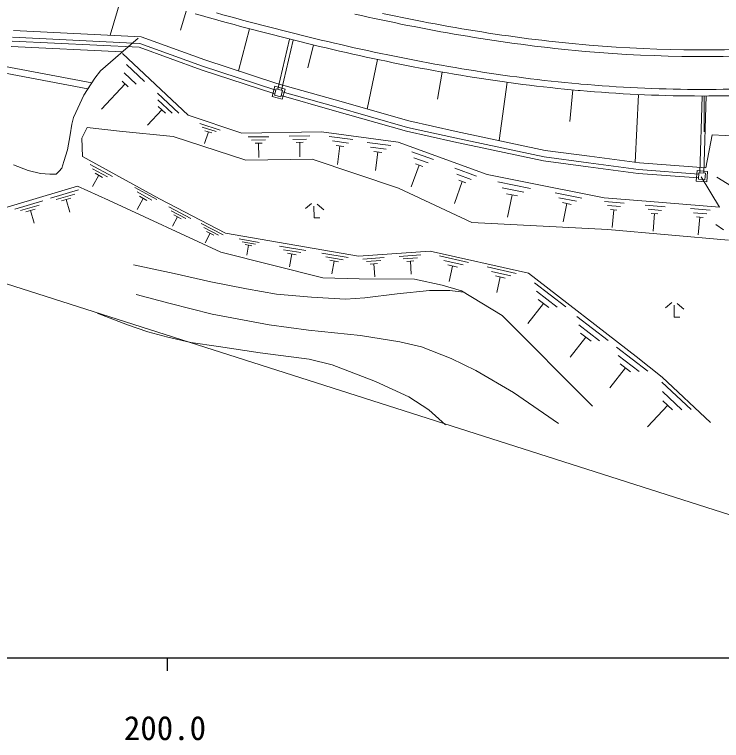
# Model space of a CAD drawing. Units: millimetres, scale not verified. Extents: x 40000 to 680000, y 20000 to 380000.
# Drawn here: x 256422 to 310094, y 198715 to 253860 of the extents above; entities that cross this region are included whole.
import ezdxf
from ezdxf.enums import TextEntityAlignment as Align

# ---------------------------------------------------------------- set-up
doc = ezdxf.new("R2010")
doc.units = ezdxf.units.MM
doc.header["$LTSCALE"] = 1000
for name, color, linetype, lineweight in [('M-BGD', 7, 'Continuous', 13), ('M-STR-HTXT', 7, 'Continuous', 13), ('M-TTL-BAND', 7, 'Continuous', 25)]:
    doc.layers.add(name, color=color, linetype=linetype, lineweight=lineweight)
doc.styles.add('ＭＳ ゴシック', font='')
doc.styles.get('ＭＳ ゴシック').set_extended_font_data('MS Gothic')

msp = doc.modelspace()

# ---------------------------------------------------------------- linework, layer by layer
at = {"layer": 'M-BGD'}
for p, q in [((264643, 255505), (263685, 252280)), ((269444, 254107), (269035, 252668)), ((270137, 253911), (270628, 253773)), ((270628, 253773), (271120, 253636)), ((271746, 253981), (272238, 253845)), ((272238, 253845), (272731, 253710)), ((272731, 253710), (273225, 253576)), ((282263, 253893), (282761, 253780)), ((282761, 253780), (283260, 253670)), ((283260, 253670), (283759, 253560)), ((284363, 253942), (284861, 253836)), ((284861, 253836), (285360, 253732)), ((285360, 253732), (285860, 253629)), ((271120, 253636), (271613, 253499)), ((271613, 253499), (272106, 253363)), ((272106, 253363), (272600, 253228)), ((272600, 253228), (273094, 253094)), ((273225, 253576), (273719, 253443)), ((273719, 253443), (274214, 253311)), ((274214, 253311), (274709, 253180)), ((274709, 253180), (275205, 253049)), ((283759, 253560), (284258, 253453)), ((284258, 253453), (284758, 253347)), ((284758, 253347), (285259, 253242)), ((285259, 253242), (285760, 253139)), ((285760, 253139), (286261, 253038)), ((285860, 253629), (286360, 253528)), ((286360, 253528), (286860, 253428)), ((286860, 253428), (287361, 253331)), ((287361, 253331), (287863, 253235)), ((287863, 253235), (288365, 253141)), ((288365, 253141), (288867, 253048)), ((240565, 252812), (262285, 248659)), ((256352, 252634), (266043, 252166)), ((273094, 253094), (273589, 252960)), ((274264, 252780), (273416, 249581)), ((273589, 252960), (274085, 252828)), ((274085, 252828), (274581, 252696)), ((274581, 252696), (275078, 252565)), ((275078, 252565), (275576, 252436)), ((275205, 253049), (275701, 252920)), ((275701, 252920), (276199, 252791)), ((276199, 252791), (276696, 252664)), ((276696, 252664), (277195, 252538)), ((286261, 253038), (286764, 252938)), ((286764, 252938), (287266, 252840)), ((287266, 252840), (287770, 252744)), ((287770, 252744), (288274, 252649)), ((288274, 252649), (288778, 252556)), ((288867, 253048), (289371, 252958)), ((289371, 252958), (289874, 252869)), ((289874, 252869), (290378, 252782)), ((290378, 252782), (290883, 252697)), ((290883, 252697), (291388, 252614)), ((291388, 252614), (291894, 252533)), ((240444, 252326), (261994, 248205)), ((256276, 252137), (265944, 251670)), ((265801, 252076), (262944, 249577)), ((266043, 252166), (270858, 250419)), ((275576, 252436), (276074, 252307)), ((276074, 252307), (276573, 252179)), ((276573, 252179), (277073, 252053)), ((277073, 252053), (277573, 251927)), ((277195, 252538), (277694, 252412)), ((277694, 252412), (278194, 252288)), ((278194, 252288), (278694, 252165)), ((278694, 252165), (279195, 252044)), ((279195, 252044), (279697, 251923)), ((288778, 252556), (289283, 252465)), ((289283, 252465), (289788, 252376)), ((289788, 252376), (290294, 252289)), ((290294, 252289), (290801, 252204)), ((290801, 252204), (291308, 252121)), ((291308, 252121), (291816, 252040)), ((291816, 252040), (292324, 251960)), ((291894, 252533), (292400, 252455)), ((292400, 252455), (292906, 252378)), ((292906, 252378), (293414, 252303)), ((293414, 252303), (293921, 252230)), ((293921, 252230), (294429, 252160)), ((294429, 252160), (294938, 252091)), ((294938, 252091), (295447, 252025)), ((295447, 252025), (295956, 251962)), ((265884, 251373), (256231, 251839)), ((265944, 251670), (270695, 249947)), ((276405, 248188), (277297, 251996)), ((276694, 248107), (277588, 251923)), ((277573, 251927), (278074, 251803)), ((278074, 251803), (278575, 251680)), ((278575, 251680), (279078, 251558)), ((279111, 251550), (278694, 249812)), ((279078, 251558), (279581, 251437)), ((279697, 251923), (280199, 251804)), ((280199, 251804), (280702, 251686)), ((280702, 251686), (281206, 251570)), ((281206, 251570), (281710, 251454)), ((292324, 251960), (292832, 251883)), ((292832, 251883), (293342, 251808)), ((293342, 251808), (293851, 251735)), ((293851, 251735), (294362, 251664)), ((294362, 251664), (294872, 251596)), ((294872, 251596), (295384, 251529)), ((295384, 251529), (295895, 251465)), ((295895, 251465), (296408, 251403)), ((295956, 251962), (296466, 251900)), ((296466, 251900), (296977, 251841)), ((296977, 251841), (297488, 251784)), ((297488, 251784), (297999, 251729)), ((297999, 251729), (298511, 251677)), ((298511, 251677), (299023, 251628)), ((299023, 251628), (299535, 251581)), ((299535, 251581), (300048, 251536)), ((256170, 251441), (264592, 251035)), ((270597, 249663), (265884, 251373)), ((279581, 251437), (280084, 251317)), ((280084, 251317), (280589, 251199)), ((280589, 251199), (281094, 251082)), ((281094, 251082), (281600, 250967)), ((281600, 250967), (282106, 250853)), ((281710, 251454), (282215, 251341)), ((282215, 251341), (282721, 251228)), ((282721, 251228), (283228, 251117)), ((283228, 251117), (283735, 251008)), ((283735, 251008), (284243, 250900)), ((296408, 251403), (296920, 251344)), ((296920, 251344), (297433, 251287)), ((297433, 251287), (297947, 251232)), ((297947, 251232), (298461, 251180)), ((298461, 251180), (298976, 251130)), ((298976, 251130), (299491, 251083)), ((299491, 251083), (299751, 251060)), ((269593, 246223), (264623, 250908)), ((270858, 250419), (276335, 248624)), ((282106, 250853), (282614, 250740)), ((282614, 250740), (283122, 250629)), ((283122, 250629), (283630, 250519)), ((283987, 250443), (283188, 246681)), ((283630, 250519), (284140, 250411)), ((284140, 250411), (284650, 250304)), ((284243, 250900), (284751, 250794)), ((284751, 250794), (285261, 250689)), ((285261, 250689), (285770, 250586)), ((285770, 250586), (286281, 250485)), ((286281, 250485), (286792, 250385)), ((286792, 250385), (287304, 250287)), ((264912, 250066), (266288, 248769)), ((270695, 249947), (276189, 248145)), ((284650, 250304), (285161, 250199)), ((285161, 250199), (285672, 250096)), ((285672, 250096), (286185, 249994)), ((286185, 249994), (286698, 249894)), ((286698, 249894), (287211, 249796)), ((287304, 250287), (287817, 250191)), ((287817, 250191), (288331, 250097)), ((288331, 250097), (288845, 250004)), ((288845, 250004), (289359, 249913)), ((289359, 249913), (289875, 249825)), ((289875, 249825), (290391, 249738)), ((262944, 249577), (262523, 249031)), ((264750, 249435), (265667, 248570)), ((276101, 247858), (270597, 249663)), ((287211, 249796), (287726, 249699)), ((287726, 249699), (288241, 249605)), ((288241, 249605), (288757, 249512)), ((288895, 249488), (288532, 247430)), ((288757, 249512), (289274, 249421)), ((289274, 249421), (289791, 249332)), ((289791, 249332), (290309, 249245)), ((290391, 249738), (290908, 249653)), ((290908, 249653), (291426, 249570)), ((291426, 249570), (291944, 249489)), ((291944, 249489), (292463, 249411)), ((292463, 249411), (292982, 249334)), ((292982, 249334), (293503, 249260)), ((293503, 249260), (294023, 249187)), ((262523, 249031), (261695, 247739)), ((264589, 248804), (265047, 248372)), ((290309, 249245), (290828, 249159)), ((290828, 249159), (291347, 249076)), ((291347, 249076), (291868, 248995)), ((291868, 248995), (292389, 248916)), ((292389, 248916), (292910, 248839)), ((292910, 248839), (293433, 248764)), ((293834, 248709), (293219, 244279)), ((293433, 248764), (293956, 248692)), ((294023, 249187), (294545, 249117)), ((294545, 249117), (295067, 249049)), ((295067, 249049), (295590, 248984)), ((295590, 248984), (296114, 248921)), ((296114, 248921), (296638, 248860)), ((296638, 248860), (297163, 248802)), ((297163, 248802), (297688, 248746)), ((297688, 248746), (298214, 248692)), ((262285, 248659), (261994, 248205)), ((264818, 248588), (263014, 246675)), ((276188, 248405), (275970, 247636)), ((276291, 248220), (276155, 247739)), ((276188, 248405), (276957, 248188)), ((276291, 248220), (276772, 248084)), ((276335, 248624), (280765, 247372)), ((276957, 248188), (276740, 247418)), ((293956, 248692), (294480, 248622)), ((294480, 248622), (295004, 248553)), ((295004, 248553), (295529, 248488)), ((295529, 248488), (296055, 248424)), ((296055, 248424), (296581, 248363)), ((296581, 248363), (297109, 248304)), ((297109, 248304), (297636, 248248)), ((297636, 248248), (298165, 248194)), ((298165, 248194), (298694, 248143)), ((298214, 248692), (298741, 248641)), ((298741, 248641), (299267, 248593)), ((299267, 248593), (299408, 248580)), ((261695, 247739), (261065, 246426)), ((267274, 247892), (268886, 246372)), ((276740, 247418), (275970, 247636)), ((276182, 247835), (276101, 247858)), ((276636, 247603), (276155, 247739)), ((276264, 248124), (276189, 248145)), ((276772, 248084), (276636, 247603)), ((280547, 246602), (276664, 247699)), ((280629, 246891), (276745, 247988)), ((298800, 248133), (298579, 245726)), ((298694, 248143), (299222, 248095)), ((299222, 248095), (299364, 248082)), ((303788, 247785), (303549, 242626)), ((308456, 241837), (308631, 247670)), ((308755, 241815), (308931, 247671)), ((308787, 247670), (308789, 244942)), ((267304, 247386), (268379, 246373)), ((280765, 247372), (286370, 245774)), ((267604, 246627), (266506, 245462)), ((267335, 246880), (267873, 246374)), ((286173, 244999), (280547, 246602)), ((280629, 246891), (286247, 245289)), ((260896, 246034), (260766, 245524)), ((261065, 246426), (260896, 246034)), ((273690, 244854), (269593, 246223)), ((260766, 245524), (260639, 244720)), ((270483, 245590), (272045, 245068)), ((286370, 245774), (289955, 244972)), ((261942, 245282), (261537, 244480)), ((264383, 245009), (261942, 245282)), ((268471, 244600), (264383, 245009)), ((270680, 245312), (271721, 244964)), ((271137, 244948), (270843, 244068)), ((270876, 245034), (271397, 244861)), ((279723, 244940), (273690, 244854)), ((285558, 244170), (279723, 244940)), ((289785, 244190), (286173, 244999)), ((286247, 245289), (289849, 244483)), ((289955, 244972), (296708, 243540)), ((260639, 244720), (260433, 243570)), ((261537, 244480), (261592, 243079)), ((273990, 242786), (268471, 244600)), ((274160, 244558), (275727, 244581)), ((274424, 244325), (275469, 244340)), ((277279, 244611), (278846, 244633)), ((277544, 244378), (278588, 244392)), ((280315, 244600), (282104, 244364)), ((289849, 244483), (296623, 243047)), ((308909, 242204), (309380, 244713)), ((313354, 244535), (309379, 244713)), ((274689, 244092), (275211, 244099)), ((274950, 244095), (274966, 243002)), ((277808, 244144), (278331, 244152)), ((278070, 244148), (278085, 243054)), ((280573, 244256), (281765, 244099)), ((280831, 243912), (281427, 243834)), ((281129, 243873), (280943, 242469)), ((283192, 244136), (284982, 243899)), ((283450, 243792), (284643, 243634)), ((292311, 241707), (285558, 244170)), ((296572, 242751), (289785, 244190)), ((260433, 243570), (260169, 242703)), ((283708, 243448), (284305, 243369)), ((284007, 243409), (283821, 242005)), ((286587, 243437), (288221, 242842)), ((296708, 243540), (300071, 243091)), ((260169, 242703), (260001, 242201)), ((261592, 243079), (267431, 239861)), ((279012, 242876), (273990, 242786)), ((285578, 240672), (279012, 242876)), ((286729, 242980), (287818, 242583)), ((299966, 242298), (296572, 242751)), ((296623, 243047), (300005, 242595)), ((300071, 243091), (303858, 242584)), ((257466, 242007), (256332, 242450)), ((260001, 242201), (259822, 241959)), ((262174, 242469), (263850, 241545)), ((262353, 242134), (263471, 241518)), ((287143, 242423), (286540, 240770)), ((286870, 242522), (287415, 242324)), ((289861, 242181), (291494, 241586)), ((303775, 241788), (299966, 242298)), ((300005, 242595), (303806, 242087)), ((303806, 242087), (308373, 241743)), ((303858, 242584), (308909, 242204)), ((258382, 241796), (257466, 242007)), ((259100, 241722), (258382, 241796)), ((259595, 241743), (259100, 241722)), ((259822, 241959), (259595, 241743)), ((262812, 241645), (262351, 240807)), ((262533, 241799), (263092, 241491)), ((290002, 241724), (291091, 241327)), ((294708, 241225), (292311, 241707)), ((308350, 241444), (303775, 241788)), ((308242, 242004), (308182, 241206)), ((308242, 242004), (309040, 241944)), ((308380, 241843), (308343, 241344)), ((308380, 241843), (308879, 241806)), ((308879, 241806), (308841, 241307)), ((309040, 241944), (308980, 241146)), ((290416, 241167), (289813, 239514)), ((290144, 241266), (290688, 241068)), ((293104, 241144), (295584, 240645)), ((301186, 239946), (294708, 241225)), ((308980, 241146), (308182, 241206)), ((308841, 241307), (308343, 241344)), ((308556, 241532), (309954, 239217)), ((309752, 241505), (311176, 240614)), ((261199, 240818), (252932, 238353)), ((259156, 239905), (261282, 240538)), ((263558, 239761), (261199, 240818)), ((265545, 240721), (267222, 239797)), ((291136, 238056), (285578, 240672)), ((293443, 240693), (295097, 240361)), ((259573, 239802), (260990, 240225)), ((259989, 239699), (260698, 239911)), ((266183, 239896), (265722, 239059)), ((265724, 240385), (266842, 239770)), ((265904, 240050), (266463, 239742)), ((293783, 240243), (294609, 240077)), ((294196, 240160), (293855, 238465)), ((297468, 240310), (299481, 239912)), ((297744, 239941), (299086, 239676)), ((304381, 239681), (301186, 239946)), ((256446, 239070), (258572, 239704)), ((256863, 238968), (258280, 239390)), ((260343, 239805), (260630, 238844)), ((272081, 235798), (263558, 239761)), ((267431, 239861), (272434, 237239)), ((278969, 239513), (278505, 239113)), ((279387, 239457), (279896, 239012)), ((298020, 239573), (298691, 239440)), ((298355, 239506), (298080, 238112)), ((301204, 239663), (302714, 239537)), ((301432, 239352), (302438, 239268)), ((304307, 239377), (305817, 239252)), ((309954, 239217), (304381, 239681)), ((257279, 238865), (257987, 239076)), ((257633, 238971), (257920, 238010)), ((268130, 239241), (269797, 238367)), ((268326, 238940), (269438, 238357)), ((279152, 239312), (279158, 238409)), ((301659, 239041), (302162, 238999)), ((301911, 239020), (301800, 237682)), ((304535, 239066), (305541, 238983)), ((307737, 239117), (309247, 238991)), ((307965, 238806), (308971, 238722)), ((268801, 238493), (268425, 237776)), ((268523, 238639), (269078, 238347)), ((279158, 238409), (279589, 238412)), ((304762, 238755), (305266, 238714)), ((305014, 238735), (304903, 237397)), ((308192, 238495), (308695, 238453)), ((308444, 238474), (308333, 237136)), ((270604, 237991), (272271, 237117)), ((270800, 237690), (271912, 237107)), ((301458, 237535), (291136, 238056)), ((309655, 237899), (310239, 237492)), ((271274, 237243), (270899, 236526)), ((270997, 237389), (271552, 237097)), ((272434, 237239), (282542, 235513)), ((310633, 236715), (301458, 237535)), ((273474, 236809), (275005, 236547)), ((273701, 236598), (274721, 236424)), ((273927, 236388), (274438, 236301)), ((274183, 236344), (274051, 235575)), ((276551, 236267), (278534, 235928)), ((279836, 233847), (272081, 235798)), ((276845, 235997), (278167, 235771)), ((277139, 235727), (277800, 235614)), ((277470, 235671), (277301, 234686)), ((279764, 235732), (281747, 235394)), ((282542, 235513), (287990, 235894)), ((285634, 235489), (287260, 235603)), ((287990, 235894), (295436, 234224)), ((288698, 235518), (290899, 235024)), ((280058, 235462), (281380, 235237)), ((280352, 235192), (281013, 235080)), ((280683, 235136), (280515, 234151)), ((282860, 235285), (284485, 235398)), ((283145, 235092), (284229, 235167)), ((283431, 234899), (283973, 234936)), ((285920, 235296), (287004, 235372)), ((286206, 235103), (286748, 235141)), ((286477, 235122), (286545, 234144)), ((289008, 235178), (290474, 234850)), ((268546, 234182), (265443, 234853)), ((283702, 234917), (283771, 233940)), ((289317, 234839), (290050, 234675)), ((289683, 234757), (289418, 233572)), ((292317, 234686), (294518, 234193)), ((271321, 233554), (268546, 234182)), ((282587, 233792), (279836, 233847)), ((292627, 234347), (294093, 234018)), ((292936, 234008), (293669, 233844)), ((293302, 233926), (293037, 232741)), ((295436, 234224), (303623, 227891)), ((274038, 233021), (271321, 233554)), ((286781, 233745), (282587, 233792)), ((288881, 233310), (286781, 233745)), ((290347, 232868), (288881, 233310)), ((295905, 233483), (298283, 231644)), ((276304, 232628), (274038, 233021)), ((287925, 232908), (285472, 232633)), ((289460, 232888), (287925, 232908)), ((290499, 232778), (289460, 232888)), ((293454, 231008), (290347, 232868)), ((296045, 232846), (297631, 231620)), ((265645, 232594), (268235, 231912)), ((278979, 232380), (276304, 232628)), ((281559, 232237), (278979, 232380)), ((283017, 232331), (281559, 232237)), ((285472, 232633), (283017, 232331)), ((296186, 232209), (296979, 231596)), ((268235, 231912), (271431, 231099)), ((296582, 231902), (295402, 230377)), ((306315, 231975), (305851, 231575)), ((306498, 231774), (306504, 230871)), ((306734, 231919), (307243, 231474)), ((264993, 230276), (262706, 231173)), ((271431, 231099), (272908, 230827)), ((272908, 230827), (275752, 230278)), ((300293, 224106), (293454, 231008)), ((299115, 230929), (301493, 229090)), ((306504, 230871), (306936, 230874)), ((266531, 229754), (264993, 230276)), ((275752, 230278), (278749, 229886)), ((299256, 230292), (300841, 229066)), ((268065, 229342), (266531, 229754)), ((278749, 229886), (282687, 229477)), ((282687, 229477), (285671, 229003)), ((299397, 229655), (300189, 229042)), ((269811, 228956), (268065, 229342)), ((271917, 228653), (269811, 228956)), ((285671, 229003), (287316, 228622)), ((299793, 229348), (298613, 227823)), ((275064, 228162), (271917, 228653)), ((287316, 228622), (289568, 227736)), ((302120, 228602), (304498, 226763)), ((278798, 227680), (275064, 228162)), ((302261, 227965), (303846, 226739)), ((303623, 227891), (305590, 226310)), ((280541, 227258), (278798, 227680)), ((283825, 225975), (280541, 227258)), ((289568, 227736), (291452, 226813)), ((302401, 227328), (303194, 226715)), ((291452, 226813), (294297, 225159)), ((302798, 227021), (301618, 225496)), ((305590, 226310), (309254, 222880)), ((286347, 224830), (283825, 225975)), ((305569, 225930), (307794, 223847)), ((294297, 225159), (297710, 222790)), ((305607, 225228), (307091, 223840)), ((287880, 223832), (286347, 224830)), ((305646, 224526), (306388, 223832)), ((306017, 224179), (304483, 222541)), ((289150, 222692), (287880, 223832))]:
    msp.add_line(p, q, dxfattribs=at)
for radius, start, end in [(103000, 265.17143, 274.32586), (103500, 265.0298, 274.3262), (106000, 264.96085, 274.32788), (106500, 264.96085, 274.32788)]:
    msp.add_arc((308718, 354170), radius, start, end, dxfattribs=at)
at = {"layer": 'M-STR-HTXT'}
msp.add_line((321074, 212558), (202671, 250389), dxfattribs=at)
at = {"layer": 'M-TTL-BAND'}
for p, q in [((40000, 205000), (579000, 205000)), ((268000, 205000), (268000, 204000))]:
    msp.add_line(p, q, dxfattribs=at)

# ---------------------------------------------------------------- texts
at = {"layer": 'M-TTL-BAND', "style": 'ＭＳ ゴシック'}
msp.add_text('200.0', height=1833, dxfattribs=at).set_placement((267844, 198195), align=Align.BOTTOM_CENTER)

doc.saveas('drawing.dxf')
